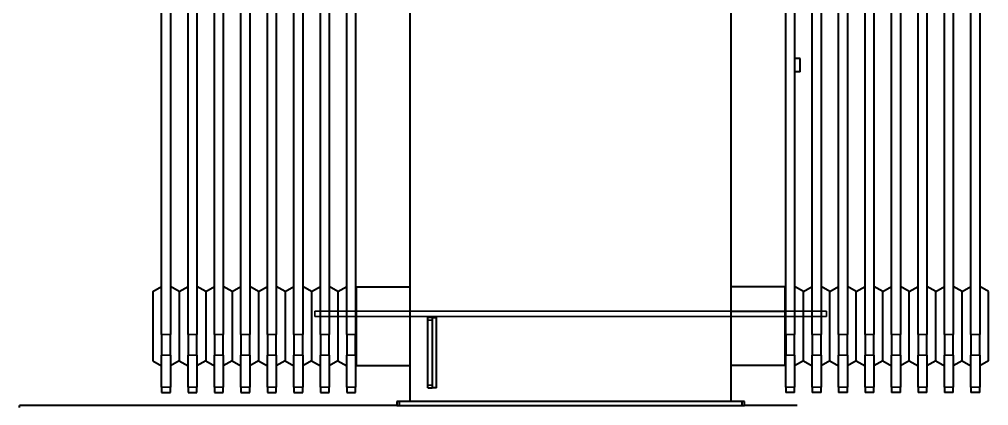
# Model space of a CAD drawing. Header units: millimetres. Extents: x 0 to 5945, y 0 to 4205.
# Drawn here: x 3949 to 5048, y 729 to 1167 of the extents above; entities that cross this region are included whole.
import ezdxf

# ---------------------------------------------------------------- set-up
doc = ezdxf.new("R2010")
doc.units = ezdxf.units.MM
doc.header["$LTSCALE"] = 5
for name, color, linetype, lineweight in [('가시적인 것(ISO)', 3, 'Continuous', 40), ('가시적인 좁은 것(ISO)', 3, 'Continuous', 35), ('참조(ISO)', 6, 'Continuous', 35)]:
    doc.layers.add(name, color=color, linetype=linetype, lineweight=lineweight)

msp = doc.modelspace()

# ---------------------------------------------------------------- linework, layer by layer
at = {"layer": '가시적인 것(ISO)'}
for p, q in [((4110.3704, 809.6692), (4110.3704, 1778.3033)), ((4120.3704, 1778.3033), (4120.3704, 809.6692)), ((4140.3704, 809.6692), (4140.3704, 1778.3033)), ((4150.3704, 1778.3033), (4150.3704, 809.6692)), ((4170.3704, 809.6692), (4170.3704, 1778.3033)), ((4180.3704, 1778.3033), (4180.3704, 809.6692)), ((4200.3704, 809.6692), (4200.3704, 1778.3033)), ((4210.3704, 1778.3033), (4210.3704, 809.6692)), ((4230.3704, 809.6692), (4230.3704, 1778.3033)), ((4240.3704, 1778.3033), (4240.3704, 809.6692)), ((4260.3704, 809.6692), (4260.3704, 1778.3033)), ((4270.3704, 1778.3033), (4270.3704, 809.6692)), ((4290.3704, 809.6692), (4290.3704, 1778.3033)), ((4300.3704, 1778.3033), (4300.3704, 809.6692)), ((4320.3704, 809.6692), (4320.3704, 1778.3033)), ((4330.3704, 1778.3033), (4330.3704, 809.6692)), ((4817.9704, 809.6692), (4817.9704, 1778.3033)), ((4827.9704, 1778.3033), (4827.9704, 809.6692)), ((4847.9704, 809.6692), (4847.9704, 1778.3033)), ((4857.9704, 1778.3033), (4857.9704, 809.6692)), ((4877.9704, 809.6692), (4877.9704, 1778.3033)), ((4887.9704, 1778.3033), (4887.9704, 809.6692)), ((4907.9704, 809.6692), (4907.9704, 1778.3033)), ((4917.9704, 1778.3033), (4917.9704, 809.6692)), ((4937.9704, 809.6692), (4937.9704, 1778.3033)), ((4947.9704, 1778.3033), (4947.9704, 809.6692)), ((4967.9704, 809.6692), (4967.9704, 1778.3033)), ((4977.9704, 1778.3033), (4977.9704, 809.6692)), ((4997.9704, 809.6692), (4997.9704, 1778.3033)), ((5007.9704, 1778.3033), (5007.9704, 809.6692)), ((5027.9704, 809.6692), (5027.9704, 1778.3033)), ((5037.9704, 1778.3033), (5037.9704, 809.6692)), ((4392.1704, 733.4862), (4392.1704, 1262.9862)), ((4756.1704, 733.4862), (4756.1704, 1262.9862)), ((4834.1704, 1122.4862), (4827.9704, 1122.4862)), ((4834.1704, 1107.4862), (4834.1704, 1122.4862)), ((4834.1704, 1107.4862), (4827.9704, 1107.4862)), ((4100.3704, 858.2127), (4110.3704, 863.9862)), ((4100.3704, 858.2127), (4100.3704, 779.7598)), ((4130.3704, 858.2127), (4120.3704, 863.9862)), ((4130.3704, 858.2127), (4140.3704, 863.9862)), ((4130.3704, 858.2127), (4130.3704, 779.7598)), ((4160.3704, 858.2127), (4150.3704, 863.9862)), ((4160.3704, 858.2127), (4170.3704, 863.9862)), ((4160.3704, 858.2127), (4160.3704, 779.7598)), ((4190.3704, 858.2127), (4180.3704, 863.9862)), ((4190.3704, 858.2127), (4200.3704, 863.9862)), ((4190.3704, 858.2127), (4190.3704, 779.7598)), ((4220.3704, 858.2127), (4210.3704, 863.9862)), ((4220.3704, 858.2127), (4230.3704, 863.9862)), ((4220.3704, 858.2127), (4220.3704, 779.7598)), ((4250.3704, 858.2127), (4240.3704, 863.9862)), ((4250.3704, 858.2127), (4260.3704, 863.9862)), ((4250.3704, 858.2127), (4250.3704, 779.7598)), ((4280.3704, 858.2127), (4270.3704, 863.9862)), ((4280.3704, 858.2127), (4290.3704, 863.9862)), ((4280.3704, 858.2127), (4280.3704, 779.7598)), ((4310.3704, 858.2127), (4300.3704, 863.9862)), ((4310.3704, 858.2127), (4320.3704, 863.9862)), ((4310.3704, 858.2127), (4310.3704, 779.7598)), ((4331.1498, 863.5362), (4330.3704, 863.9862)), ((4331.1498, 863.5362), (4331.1498, 774.4362)), ((4331.1498, 863.5362), (4392.1704, 863.5362)), ((4817.191, 863.5362), (4756.1704, 863.5362)), ((4817.191, 863.5362), (4817.9704, 863.9862)), ((4817.191, 774.4362), (4817.191, 863.5362)), ((4837.9704, 858.2127), (4827.9704, 863.9862)), ((4837.9704, 858.2127), (4847.9704, 863.9862)), ((4837.9704, 779.7598), (4837.9704, 858.2127)), ((4867.9704, 858.2127), (4857.9704, 863.9862)), ((4867.9704, 858.2127), (4877.9704, 863.9862)), ((4867.9704, 779.7598), (4867.9704, 858.2127)), ((4897.9704, 858.2127), (4887.9704, 863.9862)), ((4897.9704, 858.2127), (4907.9704, 863.9862)), ((4897.9704, 779.7598), (4897.9704, 858.2127)), ((4927.9704, 858.2127), (4917.9704, 863.9862)), ((4927.9704, 858.2127), (4937.9704, 863.9862)), ((4927.9704, 779.7598), (4927.9704, 858.2127)), ((4957.9704, 858.2127), (4947.9704, 863.9862)), ((4957.9704, 858.2127), (4967.9704, 863.9862)), ((4957.9704, 779.7598), (4957.9704, 858.2127)), ((4987.9704, 858.2127), (4977.9704, 863.9862)), ((4987.9704, 858.2127), (4997.9704, 863.9862)), ((4987.9704, 779.7598), (4987.9704, 858.2127)), ((5017.9704, 858.2127), (5007.9704, 863.9862)), ((5017.9704, 858.2127), (5027.9704, 863.9862)), ((5017.9704, 779.7598), (5017.9704, 858.2127)), ((5047.9704, 858.2127), (5037.9704, 863.9862)), ((5047.9704, 779.7598), (5047.9704, 858.2127)), ((4756.1704, 835.9862), (4817.9704, 835.9862)), ((4417.1704, 828.9862), (4412.1704, 828.9862)), ((4412.1704, 825.9862), (4412.1704, 828.9862)), ((4412.1704, 751.9862), (4412.1704, 825.9862)), ((4417.1704, 828.9862), (4417.1704, 828.9443)), ((4417.1704, 828.9862), (4422.1704, 828.9862)), ((4417.1704, 828.9443), (4417.1704, 825.9862)), ((4417.1704, 825.9862), (4417.1704, 751.9862)), ((4422.1704, 748.9862), (4422.1704, 828.9862)), ((4110.3704, 809.6692), (4110.3704, 786.1769)), ((4120.3704, 786.1769), (4120.3704, 809.6692)), ((4140.3704, 809.6692), (4140.3704, 786.1769)), ((4150.3704, 786.1769), (4150.3704, 809.6692)), ((4170.3704, 809.6692), (4170.3704, 786.1769)), ((4180.3704, 786.1769), (4180.3704, 809.6692)), ((4200.3704, 809.6692), (4200.3704, 786.1769)), ((4210.3704, 786.1769), (4210.3704, 809.6692)), ((4230.3704, 809.6692), (4230.3704, 786.1769)), ((4240.3704, 786.1769), (4240.3704, 809.6692)), ((4260.3704, 809.6692), (4260.3704, 786.1769)), ((4270.3704, 786.1769), (4270.3704, 809.6692)), ((4290.3704, 809.6692), (4290.3704, 786.1769)), ((4300.3704, 786.1769), (4300.3704, 809.6692)), ((4320.3704, 809.6692), (4320.3704, 786.1769)), ((4330.3704, 786.1769), (4330.3704, 809.6692)), ((4817.9704, 809.6692), (4817.9704, 786.1769)), ((4827.9704, 786.1769), (4827.9704, 809.6692)), ((4847.9704, 809.6692), (4847.9704, 786.1769)), ((4857.9704, 786.1769), (4857.9704, 809.6692)), ((4877.9704, 809.6692), (4877.9704, 786.1769)), ((4887.9704, 786.1769), (4887.9704, 809.6692)), ((4907.9704, 809.6692), (4907.9704, 786.1769)), ((4917.9704, 786.1769), (4917.9704, 809.6692)), ((4937.9704, 809.6692), (4937.9704, 786.1769)), ((4947.9704, 786.1769), (4947.9704, 809.6692)), ((4967.9704, 809.6692), (4967.9704, 786.1769)), ((4977.9704, 786.1769), (4977.9704, 809.6692)), ((4997.9704, 809.6692), (4997.9704, 786.1769)), ((5007.9704, 786.1769), (5007.9704, 809.6692)), ((5027.9704, 809.6692), (5027.9704, 786.1769)), ((5037.9704, 786.1769), (5037.9704, 809.6692)), ((4110.3704, 750.017), (4110.3704, 786.1769)), ((4120.3704, 786.1769), (4120.3704, 750.017)), ((4140.3704, 750.017), (4140.3704, 786.1769)), ((4150.3704, 786.1769), (4150.3704, 750.017)), ((4170.3704, 750.017), (4170.3704, 786.1769)), ((4180.3704, 786.1769), (4180.3704, 750.017)), ((4200.3704, 750.017), (4200.3704, 786.1769)), ((4210.3704, 786.1769), (4210.3704, 750.017)), ((4230.3704, 750.017), (4230.3704, 786.1769)), ((4240.3704, 786.1769), (4240.3704, 750.017)), ((4260.3704, 750.017), (4260.3704, 786.1769)), ((4270.3704, 786.1769), (4270.3704, 750.017)), ((4290.3704, 750.017), (4290.3704, 786.1769)), ((4300.3704, 786.1769), (4300.3704, 750.017)), ((4320.3704, 750.017), (4320.3704, 786.1769)), ((4330.3704, 786.1769), (4330.3704, 750.017)), ((4817.9704, 750.017), (4817.9704, 786.1769)), ((4827.9704, 786.1769), (4827.9704, 750.017)), ((4847.9704, 750.017), (4847.9704, 786.1769)), ((4857.9704, 786.1769), (4857.9704, 750.017)), ((4877.9704, 750.017), (4877.9704, 786.1769)), ((4887.9704, 786.1769), (4887.9704, 750.017)), ((4907.9704, 750.017), (4907.9704, 786.1769)), ((4917.9704, 786.1769), (4917.9704, 750.017)), ((4937.9704, 750.017), (4937.9704, 786.1769)), ((4947.9704, 786.1769), (4947.9704, 750.017)), ((4967.9704, 750.017), (4967.9704, 786.1769)), ((4977.9704, 786.1769), (4977.9704, 750.017)), ((4997.9704, 750.017), (4997.9704, 786.1769)), ((5007.9704, 786.1769), (5007.9704, 750.017)), ((5027.9704, 750.017), (5027.9704, 786.1769)), ((5037.9704, 786.1769), (5037.9704, 750.017)), ((4100.3704, 779.7598), (4110.3704, 773.9862)), ((4130.3704, 779.7598), (4120.3704, 773.9862)), ((4130.3704, 779.7598), (4140.3704, 773.9862)), ((4160.3704, 779.7598), (4150.3704, 773.9862)), ((4160.3704, 779.7598), (4170.3704, 773.9862)), ((4190.3704, 779.7598), (4180.3704, 773.9862)), ((4190.3704, 779.7598), (4200.3704, 773.9862)), ((4220.3704, 779.7598), (4210.3704, 773.9862)), ((4220.3704, 779.7598), (4230.3704, 773.9862)), ((4250.3704, 779.7598), (4240.3704, 773.9862)), ((4250.3704, 779.7598), (4260.3704, 773.9862)), ((4280.3704, 779.7598), (4270.3704, 773.9862)), ((4280.3704, 779.7598), (4290.3704, 773.9862)), ((4310.3704, 779.7598), (4300.3704, 773.9862)), ((4310.3704, 779.7598), (4320.3704, 773.9862)), ((4331.1498, 774.4362), (4330.3704, 773.9862)), ((4331.1498, 774.4362), (4392.1704, 774.4362)), ((4817.191, 774.4362), (4756.1704, 774.4362)), ((4817.191, 774.4362), (4817.9704, 773.9862)), ((4837.9704, 779.7598), (4827.9704, 773.9862)), ((4837.9704, 779.7598), (4847.9704, 773.9862)), ((4867.9704, 779.7598), (4857.9704, 773.9862)), ((4867.9704, 779.7598), (4877.9704, 773.9862)), ((4897.9704, 779.7598), (4887.9704, 773.9862)), ((4897.9704, 779.7598), (4907.9704, 773.9862)), ((4927.9704, 779.7598), (4917.9704, 773.9862)), ((4927.9704, 779.7598), (4937.9704, 773.9862)), ((4957.9704, 779.7598), (4947.9704, 773.9862)), ((4957.9704, 779.7598), (4967.9704, 773.9862)), ((4987.9704, 779.7598), (4977.9704, 773.9862)), ((4987.9704, 779.7598), (4997.9704, 773.9862)), ((5017.9704, 779.7598), (5007.9704, 773.9862)), ((5017.9704, 779.7598), (5027.9704, 773.9862)), ((5047.9704, 779.7598), (5037.9704, 773.9862)), ((4110.3704, 750.017), (4110.3704, 743.9862)), ((4120.3704, 743.9862), (4120.3704, 750.017)), ((4140.3704, 750.017), (4140.3704, 743.9862)), ((4150.3704, 743.9862), (4150.3704, 750.017)), ((4170.3704, 750.017), (4170.3704, 743.9862)), ((4180.3704, 743.9862), (4180.3704, 750.017)), ((4200.3704, 750.017), (4200.3704, 743.9862)), ((4210.3704, 743.9862), (4210.3704, 750.017)), ((4230.3704, 750.017), (4230.3704, 743.9862)), ((4240.3704, 743.9862), (4240.3704, 750.017)), ((4260.3704, 750.017), (4260.3704, 743.9862)), ((4270.3704, 743.9862), (4270.3704, 750.017)), ((4290.3704, 750.017), (4290.3704, 743.9862)), ((4300.3704, 743.9862), (4300.3704, 750.017)), ((4320.3704, 750.017), (4320.3704, 743.9862)), ((4330.3704, 743.9862), (4330.3704, 750.017)), ((4412.1704, 748.9862), (4412.1704, 751.9862)), ((4412.1704, 748.9862), (4417.1704, 748.9862)), ((4417.1704, 751.9862), (4417.1704, 749.0282)), ((4417.1704, 749.0282), (4417.1704, 748.9862)), ((4422.1704, 748.9862), (4417.1704, 748.9862)), ((4817.9704, 750.017), (4817.9704, 743.9862)), ((4827.9704, 743.9862), (4827.9704, 750.017)), ((4847.9704, 750.017), (4847.9704, 743.9862)), ((4857.9704, 743.9862), (4857.9704, 750.017)), ((4877.9704, 750.017), (4877.9704, 743.9862)), ((4887.9704, 743.9862), (4887.9704, 750.017)), ((4907.9704, 750.017), (4907.9704, 743.9862)), ((4917.9704, 743.9862), (4917.9704, 750.017)), ((4937.9704, 750.017), (4937.9704, 743.9862)), ((4947.9704, 743.9862), (4947.9704, 750.017)), ((4967.9704, 750.017), (4967.9704, 743.9862)), ((4977.9704, 743.9862), (4977.9704, 750.017)), ((4997.9704, 750.017), (4997.9704, 743.9862)), ((5007.9704, 743.9862), (5007.9704, 750.017)), ((5027.9704, 750.017), (5027.9704, 743.9862)), ((5037.9704, 743.9862), (5037.9704, 750.017)), ((4110.3704, 743.9862), (4120.3704, 743.9862)), ((4140.3704, 743.9862), (4150.3704, 743.9862)), ((4170.3704, 743.9862), (4180.3704, 743.9862)), ((4200.3704, 743.9862), (4210.3704, 743.9862)), ((4230.3704, 743.9862), (4240.3704, 743.9862)), ((4260.3704, 743.9862), (4270.3704, 743.9862)), ((4290.3704, 743.9862), (4300.3704, 743.9862)), ((4320.3704, 743.9862), (4330.3704, 743.9862)), ((4827.9704, 743.9862), (4817.9704, 743.9862)), ((4857.9704, 743.9862), (4847.9704, 743.9862)), ((4887.9704, 743.9862), (4877.9704, 743.9862)), ((4917.9704, 743.9862), (4907.9704, 743.9862)), ((4947.9704, 743.9862), (4937.9704, 743.9862)), ((4977.9704, 743.9862), (4967.9704, 743.9862)), ((5007.9704, 743.9862), (4997.9704, 743.9862)), ((5037.9704, 743.9862), (5027.9704, 743.9862)), ((4377.1704, 728.9862), (3949.1704, 728.9862)), ((3949.1704, 726.9862), (3949.1704, 728.9862)), ((4380.1704, 733.4862), (4377.1704, 733.4862)), ((4377.1704, 733.4862), (4377.1704, 728.9862)), ((4377.1704, 728.9862), (4380.1704, 728.9862)), ((4380.1704, 728.9862), (4380.1704, 733.4862)), ((4768.1704, 733.4862), (4380.1704, 733.4862)), ((4380.1704, 728.9862), (4768.1704, 728.9862)), ((4771.1704, 733.4862), (4768.1704, 733.4862)), ((4768.1704, 733.4862), (4768.1704, 728.9862)), ((4768.1704, 728.9862), (4771.1704, 728.9862)), ((4771.1704, 728.9862), (4771.1704, 733.4862)), ((4830.9263, 728.9862), (4771.1704, 728.9862))]:
    msp.add_line(p, q, dxfattribs=at)
at = {"layer": '가시적인 좁은 것(ISO)'}
for p, q in [((4412.1704, 825.9862), (4417.1704, 825.9862)), ((4120.3704, 809.6692), (4110.3704, 809.6692)), ((4150.3704, 809.6692), (4140.3704, 809.6692)), ((4180.3704, 809.6692), (4170.3704, 809.6692)), ((4210.3704, 809.6692), (4200.3704, 809.6692)), ((4240.3704, 809.6692), (4230.3704, 809.6692)), ((4270.3704, 809.6692), (4260.3704, 809.6692)), ((4300.3704, 809.6692), (4290.3704, 809.6692)), ((4330.3704, 809.6692), (4320.3704, 809.6692)), ((4817.9704, 809.6692), (4827.9704, 809.6692)), ((4847.9704, 809.6692), (4857.9704, 809.6692)), ((4877.9704, 809.6692), (4887.9704, 809.6692)), ((4907.9704, 809.6692), (4917.9704, 809.6692)), ((4937.9704, 809.6692), (4947.9704, 809.6692)), ((4967.9704, 809.6692), (4977.9704, 809.6692)), ((4997.9704, 809.6692), (5007.9704, 809.6692)), ((5027.9704, 809.6692), (5037.9704, 809.6692)), ((4120.3704, 786.1769), (4110.3704, 786.1769)), ((4150.3704, 786.1769), (4140.3704, 786.1769)), ((4180.3704, 786.1769), (4170.3704, 786.1769)), ((4210.3704, 786.1769), (4200.3704, 786.1769)), ((4240.3704, 786.1769), (4230.3704, 786.1769)), ((4270.3704, 786.1769), (4260.3704, 786.1769)), ((4300.3704, 786.1769), (4290.3704, 786.1769)), ((4330.3704, 786.1769), (4320.3704, 786.1769)), ((4817.9704, 786.1769), (4827.9704, 786.1769)), ((4847.9704, 786.1769), (4857.9704, 786.1769)), ((4877.9704, 786.1769), (4887.9704, 786.1769)), ((4907.9704, 786.1769), (4917.9704, 786.1769)), ((4937.9704, 786.1769), (4947.9704, 786.1769)), ((4967.9704, 786.1769), (4977.9704, 786.1769)), ((4997.9704, 786.1769), (5007.9704, 786.1769)), ((5027.9704, 786.1769), (5037.9704, 786.1769)), ((4120.3704, 750.017), (4110.3704, 750.017)), ((4150.3704, 750.017), (4140.3704, 750.017)), ((4180.3704, 750.017), (4170.3704, 750.017)), ((4210.3704, 750.017), (4200.3704, 750.017)), ((4240.3704, 750.017), (4230.3704, 750.017)), ((4270.3704, 750.017), (4260.3704, 750.017)), ((4300.3704, 750.017), (4290.3704, 750.017)), ((4330.3704, 750.017), (4320.3704, 750.017)), ((4417.1704, 751.9862), (4412.1704, 751.9862)), ((4817.9704, 750.017), (4827.9704, 750.017)), ((4847.9704, 750.017), (4857.9704, 750.017)), ((4877.9704, 750.017), (4887.9704, 750.017)), ((4907.9704, 750.017), (4917.9704, 750.017)), ((4937.9704, 750.017), (4947.9704, 750.017)), ((4967.9704, 750.017), (4977.9704, 750.017)), ((4997.9704, 750.017), (5007.9704, 750.017)), ((5027.9704, 750.017), (5037.9704, 750.017))]:
    msp.add_line(p, q, dxfattribs=at)
at = {"layer": '참조(ISO)'}
for p, q in [((4864.1704, 835.9862), (4284.1704, 835.9862)), ((4284.1704, 835.9862), (4284.1704, 829.9862)), ((4864.1704, 835.9862), (4864.1704, 829.9862)), ((4284.1704, 829.9862), (4864.1704, 829.9862))]:
    msp.add_line(p, q, dxfattribs=at)

doc.saveas('drawing.dxf')
